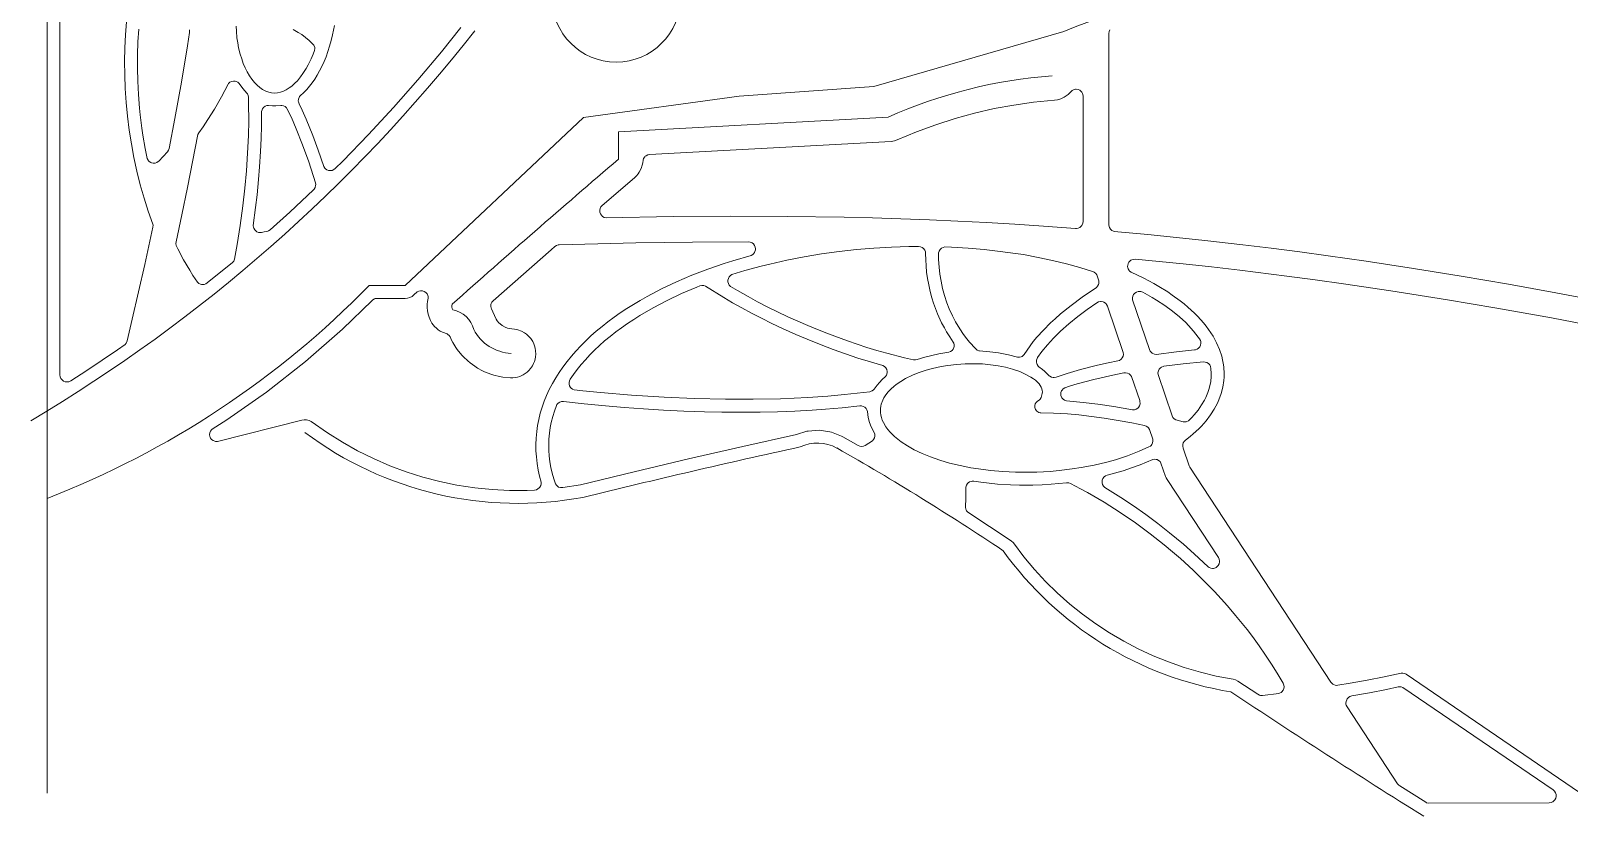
# Model space of a CAD drawing. Header units: inches. Extents: x 36 to 188, y -75 to 56.
# Drawn here: x 35.97 to 62.3, y -28.49 to -15.04 of the extents above; entities that cross this region are included whole.
import ezdxf

# ---------------------------------------------------------------- set-up
doc = ezdxf.new("R2010")
doc.units = ezdxf.units.IN
doc.layers.add('01_ORIGINAL_PLAN', color=7, linetype='CONTINUOUS', lineweight=20)
doc.layers.add('02_CONCEPT_CLOSED_AREAS', color=7, linetype='CONTINUOUS', lineweight=15)

# ---------------------------------------------------------------- blocks, each defined once
blk = doc.blocks.new('04_NAUTILUS')
at = {"layer": '01_ORIGINAL_PLAN'}
blk.add_line((36.248, 17.906), (36.248, 55.9), dxfattribs=at)
for points in [[(53.65, 30.945, -0.14301), (60.243, 31.63, -0.286424), (65.36, 28.431), (66.481, 23.89, -0.272091), (64.9, 18.954), (63.661, 17.533)], [(53.65, 30.945), (50.4, 30.004), (48.095, 29.84), (45.427, 29.473), (42.376, 26.597), (41.758, 26.597, -0.10797), (36.248, 22.954)]]:
    blk.add_lwpolyline(points, format="xyb", dxfattribs=at)
blk.add_lwpolyline([(46.027, 28.759), (46.027, 29.23), (50.643, 29.479)], dxfattribs=at)
blk.add_circle((45.989, 31.521), 1.1, dxfattribs=at)
for centre, radius, start, end in [((22.02, 47.825), 27.364, 300.648, 321.9453), ((54.073, 21.787), 8.422, 94.2501, 114.0352), ((177.596, -125.015), 202.378, 130.55026, 131.62005), ((43.293, 26.24), 0.119, 162.5746, 211.3187), ((43.119, 25.741), 0.443, 13.2811, 80.611), ((44.225, 26.196), 0.761, 207.5896, 267.5639), ((44.306, 28.951), 6.083, 233.183, 280.5392), ((83.889, -134.15), 161.762, 102.40484, 103.75801), ((49.433, 23.211), 0.689, 61.2688, 115.2094), ((27.349, -15.654), 45.391, 56.1832, 60.407), ((57.468, 25.543), 5.979, 215.6658, 260.7622), ((129.159, 128.7), 131.041, 236.3299, 238.04792)]:
    blk.add_arc(centre, radius, start, end, dxfattribs=at)
at = {"layer": '02_CONCEPT_CLOSED_AREAS'}
for points in [[(37.605, 31.113), (37.589, 30.89), (37.579, 30.663), (37.575, 30.433), (37.577, 30.201), (37.586, 29.967), (37.602, 29.731), (37.625, 29.494), (37.654, 29.257), (37.691, 29.021), (37.735, 28.786), (37.785, 28.552), (37.843, 28.321), (37.908, 28.094), (37.98, 27.872), (38.06, 27.647), (38.062, 27.63), (38.06, 27.596), (37.92, 26.959), (37.706, 26.022), (37.618, 25.649), (37.608, 25.622), (37.601, 25.609), (37.582, 25.588), (37.451, 25.494), (36.93, 25.142), (36.652, 24.965), (36.623, 24.951), (36.592, 24.946), (36.56, 24.949), (36.53, 24.961), (36.504, 24.98), (36.485, 25.005), (36.472, 25.034), (36.468, 25.066), (36.468, 37.66)], [(43.33, 31.014), (42.997, 30.599), (42.593, 30.118), (42.176, 29.644), (41.748, 29.181), (41.31, 28.728), (41.178, 28.598), (41.154, 28.58), (41.126, 28.568), (41.096, 28.563), (41.081, 28.564), (41.066, 28.567), (41.037, 28.578), (41.012, 28.595), (41.002, 28.607), (40.985, 28.632), (40.89, 28.911), (40.796, 29.163), (40.681, 29.444), (40.613, 29.598), (40.56, 29.709), (40.55, 29.739), (40.548, 29.755), (40.551, 29.787), (40.562, 29.817), (40.57, 29.83), (40.58, 29.843), (40.645, 29.902), (40.693, 29.952), (40.74, 30.007), (40.785, 30.066), (40.83, 30.13), (40.872, 30.198), (40.912, 30.271), (40.951, 30.348), (40.988, 30.43), (41.022, 30.514), (41.054, 30.603), (41.084, 30.694), (41.112, 30.791), (41.136, 30.889), (41.169, 31.045)], [(40.462, 30.979), (40.548, 30.93), (40.607, 30.891), (40.671, 30.843), (40.733, 30.791), (40.793, 30.736), (40.812, 30.712), (40.819, 30.698), (40.828, 30.669), (40.83, 30.653), (40.826, 30.622), (40.801, 30.555), (40.768, 30.478), (40.717, 30.373), (40.682, 30.309), (40.628, 30.224), (40.588, 30.169), (40.532, 30.102), (40.491, 30.059), (40.435, 30.01), (40.393, 29.978), (40.339, 29.945), (40.297, 29.925), (40.242, 29.906), (40.194, 29.896), (40.142, 29.892), (40.091, 29.896), (40.041, 29.907), (39.991, 29.925), (39.937, 29.954), (39.889, 29.987), (39.842, 30.027), (39.797, 30.074), (39.754, 30.128), (39.713, 30.188), (39.674, 30.253), (39.639, 30.323), (39.607, 30.397), (39.579, 30.475), (39.554, 30.556), (39.527, 30.665), (39.511, 30.752), (39.498, 30.838), (39.488, 30.951), (39.485, 31.038)], [(62.885, 26.32), (62.073, 26.473), (61.261, 26.62), (60.449, 26.759), (59.637, 26.891), (58.826, 27.015), (58.176, 27.107), (57.688, 27.173), (57.2, 27.236), (56.713, 27.295), (56.063, 27.369), (55.576, 27.42), (55.088, 27.468), (54.514, 27.521), (54.498, 27.525), (54.47, 27.541), (54.446, 27.563), (54.43, 27.59), (54.424, 27.606), (54.42, 27.638), (54.42, 30.91), (54.425, 30.943), (54.438, 30.973)], [(38.684, 30.971), (38.687, 30.956), (38.686, 30.925), (38.65, 30.7), (38.546, 30.077), (38.434, 29.454), (38.336, 28.942), (38.326, 28.912), (38.308, 28.885), (38.163, 28.728), (38.152, 28.717), (38.126, 28.701), (38.097, 28.692), (38.066, 28.691), (38.036, 28.698), (38.022, 28.704), (37.997, 28.721), (37.986, 28.732), (37.977, 28.744), (37.963, 28.771), (37.928, 28.945), (37.889, 29.172), (37.872, 29.289), (37.843, 29.518), (37.831, 29.635), (37.813, 29.865), (37.801, 30.092), (37.795, 30.319), (37.796, 30.544), (37.803, 30.766), (37.816, 30.985)], [(62.712, 17.761), (59.508, 19.944), (59.484, 19.957), (59.453, 19.963), (59.423, 19.961), (59.133, 19.9), (58.841, 19.842), (58.548, 19.789), (58.341, 19.754), (58.31, 19.753), (58.295, 19.756), (58.266, 19.766), (58.253, 19.774), (58.241, 19.784), (58.221, 19.807), (55.808, 23.485), (55.794, 23.512), (55.691, 23.815), (55.685, 23.845), (55.686, 23.875), (55.695, 23.903), (55.71, 23.929), (55.732, 23.95), (55.813, 24.014), (55.864, 24.057), (55.96, 24.146), (56.005, 24.192), (56.084, 24.282), (56.16, 24.383), (56.223, 24.481), (56.278, 24.584), (56.304, 24.643), (56.342, 24.747), (56.371, 24.859), (56.388, 24.972), (56.392, 25.03), (56.394, 25.088), (56.387, 25.203), (56.378, 25.269), (56.367, 25.326), (56.352, 25.386), (56.315, 25.501), (56.265, 25.617), (56.205, 25.728), (56.166, 25.789), (56.088, 25.899), (56.041, 25.958), (55.945, 26.066), (55.888, 26.123), (55.774, 26.227), (55.711, 26.281), (55.643, 26.334), (55.505, 26.434), (55.429, 26.486), (55.274, 26.581), (55.188, 26.63), (55.017, 26.72), (54.8, 26.824), (54.776, 26.843), (54.766, 26.854), (54.751, 26.881), (54.746, 26.896), (54.742, 26.926), (54.743, 26.941), (54.75, 26.971), (54.765, 26.998), (54.786, 27.02), (54.799, 27.029), (54.813, 27.036), (54.842, 27.045), (54.873, 27.046), (55.692, 26.966), (56.177, 26.914), (56.661, 26.858), (57.469, 26.758), (57.953, 26.694), (58.438, 26.626), (59.246, 26.507), (60.215, 26.352), (61.024, 26.215), (61.994, 26.041), (62.964, 25.857)]]:
    blk.add_lwpolyline(points, dxfattribs=at)
for points in [[(38.459, 27.283), (38.453, 27.314), (38.456, 27.346), (38.554, 27.804), (38.652, 28.274), (38.831, 29.179), (38.847, 29.209), (38.92, 29.314), (39.001, 29.436), (39.112, 29.613), (39.232, 29.824), (39.345, 30.042), (39.355, 30.054), (39.378, 30.075), (39.406, 30.089), (39.437, 30.095), (39.468, 30.093), (39.483, 30.089), (39.511, 30.076), (39.535, 30.055), (39.597, 29.97), (39.669, 29.888), (39.677, 29.875), (39.689, 29.848), (39.693, 29.82), (39.697, 29.708), (39.699, 29.416), (39.694, 29.162), (39.681, 28.862), (39.66, 28.562), (39.632, 28.261), (39.598, 27.962), (39.553, 27.626), (39.502, 27.297), (39.457, 27.047), (39.442, 27.016), (39.419, 26.991), (38.99, 26.64), (38.964, 26.624), (38.935, 26.615), (38.92, 26.613), (38.89, 26.615), (38.875, 26.619), (38.848, 26.632), (38.825, 26.652), (38.744, 26.77), (38.69, 26.857), (38.585, 27.036), (38.486, 27.225)], [(45.815, 27.756), (45.785, 27.763), (45.757, 27.778), (45.735, 27.799), (45.718, 27.825), (45.709, 27.855), (45.708, 27.886), (45.714, 27.916), (45.728, 27.943), (45.749, 27.966), (46.301, 28.441), (46.338, 28.477), (46.364, 28.509), (46.382, 28.535), (46.414, 28.597), (46.434, 28.657), (46.442, 28.697), (46.448, 28.742), (46.458, 28.772), (46.476, 28.798), (46.487, 28.809), (46.5, 28.818), (46.528, 28.832), (46.559, 28.838), (50.697, 29.062), (50.751, 29.073), (50.795, 29.088), (51.13, 29.228), (51.459, 29.35), (51.788, 29.455), (52.12, 29.547), (52.456, 29.624), (52.796, 29.686), (53.133, 29.733), (53.489, 29.768), (53.54, 29.776), (53.598, 29.793), (53.655, 29.82), (53.69, 29.842), (53.722, 29.867), (53.79, 29.934), (53.817, 29.948), (53.847, 29.956), (53.863, 29.956), (53.893, 29.952), (53.922, 29.939), (53.934, 29.93), (53.956, 29.908), (53.971, 29.882), (53.976, 29.867), (53.98, 29.836), (53.98, 27.693), (53.976, 27.663), (53.965, 27.635), (53.957, 27.622), (53.947, 27.61), (53.923, 27.591), (53.896, 27.579), (53.866, 27.573), (53.851, 27.573), (53.3, 27.613), (52.813, 27.645), (52.325, 27.673), (51.837, 27.698), (51.35, 27.72), (50.862, 27.738), (50.375, 27.753), (49.888, 27.765), (48.913, 27.78), (47.938, 27.783), (46.964, 27.776)], [(39.917, 27.505), (39.885, 27.504), (39.869, 27.507), (39.839, 27.518), (39.813, 27.537), (39.802, 27.549), (39.786, 27.577), (39.78, 27.592), (39.776, 27.624), (39.817, 27.935), (39.842, 28.151), (39.868, 28.412), (39.886, 28.631), (39.903, 28.893), (39.913, 29.111), (39.918, 29.328), (39.92, 29.575), (39.928, 29.606), (39.935, 29.62), (39.954, 29.645), (39.98, 29.664), (40.009, 29.676), (40.04, 29.68), (40.107, 29.673), (40.161, 29.673), (40.25, 29.681), (40.266, 29.681), (40.296, 29.674), (40.323, 29.66), (40.345, 29.639), (40.354, 29.627), (40.429, 29.47), (40.512, 29.281), (40.622, 29.003), (40.726, 28.712), (40.84, 28.357), (40.846, 28.324), (40.845, 28.308), (40.836, 28.276), (40.819, 28.247), (40.808, 28.235), (40.403, 27.853), (40.066, 27.55), (40.039, 27.532), (40.024, 27.526), (40.008, 27.522), (39.961, 27.516)], [(39.164, 23.927), (39.133, 23.927), (39.118, 23.93), (39.089, 23.942), (39.065, 23.96), (39.046, 23.985), (39.039, 23.999), (39.034, 24.013), (39.029, 24.044), (39.033, 24.074), (39.044, 24.103), (39.062, 24.128), (39.073, 24.139), (39.326, 24.297), (40.006, 24.774), (40.67, 25.294), (41.305, 25.849), (41.812, 26.343), (41.824, 26.353), (41.851, 26.368), (41.866, 26.373), (41.896, 26.377), (42.376, 26.377), (42.417, 26.381), (42.457, 26.392), (42.494, 26.411), (42.527, 26.437), (42.581, 26.486), (42.609, 26.501), (42.641, 26.508), (42.657, 26.508), (42.673, 26.507), (42.703, 26.496), (42.73, 26.479), (42.751, 26.455), (42.765, 26.426), (42.769, 26.41), (42.77, 26.378), (42.76, 26.322), (42.755, 26.277), (42.754, 26.219), (42.759, 26.164), (42.771, 26.107), (42.787, 26.053), (42.811, 26), (42.836, 25.954), (42.855, 25.926), (42.881, 25.895), (42.911, 25.866), (42.943, 25.84), (42.977, 25.817), (43.013, 25.798), (43.093, 25.768), (43.106, 25.761), (43.129, 25.741), (43.147, 25.717), (43.172, 25.659), (43.191, 25.624), (43.244, 25.538), (43.267, 25.504), (43.348, 25.404), (43.376, 25.375), (43.447, 25.307), (43.489, 25.272), (43.569, 25.214), (43.615, 25.185), (43.701, 25.137), (43.737, 25.12), (43.842, 25.078), (43.895, 25.062), (43.992, 25.038), (44.046, 25.028), (44.177, 25.015), (44.218, 25.016), (44.259, 25.02), (44.299, 25.029), (44.34, 25.042), (44.396, 25.068), (44.431, 25.089), (44.463, 25.114), (44.494, 25.143), (44.522, 25.175), (44.555, 25.224), (44.574, 25.26), (44.589, 25.299), (44.601, 25.338), (44.608, 25.379), (44.612, 25.42), (44.61, 25.481), (44.603, 25.523), (44.592, 25.563), (44.578, 25.601), (44.56, 25.637), (44.526, 25.689), (44.483, 25.737), (44.454, 25.763), (44.42, 25.788), (44.367, 25.817), (44.308, 25.839), (44.248, 25.851), (44.157, 25.862), (44.129, 25.869), (44.088, 25.884), (44.036, 25.913), (44.001, 25.94), (43.98, 25.959), (43.951, 25.993), (43.932, 26.023), (43.879, 26.148), (43.852, 26.198), (43.847, 26.212), (43.841, 26.242), (43.844, 26.272), (43.848, 26.287), (43.862, 26.314), (43.882, 26.337), (44.873, 27.207), (44.939, 27.264), (44.966, 27.282), (44.997, 27.292), (45.014, 27.294), (45.676, 27.312), (46.323, 27.326), (47.293, 27.339), (48.253, 27.343), (48.284, 27.339), (48.313, 27.327), (48.338, 27.308), (48.357, 27.283), (48.364, 27.269), (48.369, 27.254), (48.373, 27.223), (48.372, 27.207), (48.364, 27.177), (48.357, 27.163), (48.338, 27.138), (48.326, 27.128), (48.299, 27.112), (47.983, 27.02), (47.838, 26.974), (47.558, 26.878), (47.284, 26.773), (47.019, 26.66), (46.765, 26.54), (46.518, 26.411), (46.397, 26.342), (46.282, 26.273), (46.17, 26.202), (46.057, 26.127), (45.952, 26.053), (45.848, 25.977), (45.748, 25.898), (45.648, 25.815), (45.557, 25.734), (45.468, 25.651), (45.381, 25.564), (45.298, 25.475), (45.222, 25.387), (45.149, 25.297), (45.077, 25.201), (45.011, 25.106), (44.953, 25.014), (44.898, 24.918), (44.844, 24.815), (44.797, 24.714), (44.758, 24.618), (44.722, 24.517), (44.69, 24.412), (44.662, 24.302), (44.643, 24.201), (44.628, 24.096), (44.617, 23.983), (44.613, 23.874), (44.615, 23.767), (44.622, 23.663), (44.635, 23.552), (44.655, 23.437), (44.678, 23.332), (44.704, 23.233), (44.705, 23.203), (44.697, 23.173), (44.683, 23.146), (44.673, 23.134), (44.65, 23.115), (44.622, 23.102), (44.592, 23.096), (44.466, 23.09), (44.163, 23.089), (43.868, 23.104), (43.568, 23.134), (43.264, 23.181), (42.97, 23.242), (42.679, 23.318), (42.392, 23.409), (42.115, 23.512), (41.833, 23.635), (41.562, 23.769), (41.302, 23.915), (41.045, 24.078), (40.769, 24.272), (40.731, 24.289), (40.69, 24.299), (40.647, 24.3), (40.606, 24.294)], [(47.946, 26.581), (47.925, 26.603), (47.909, 26.629), (47.901, 26.659), (47.901, 26.689), (47.908, 26.719), (47.923, 26.746), (47.944, 26.768), (47.97, 26.784), (48.188, 26.852), (48.472, 26.929), (48.618, 26.965), (48.91, 27.031), (49.204, 27.088), (49.502, 27.137), (49.802, 27.179), (50.102, 27.212), (50.401, 27.237), (50.7, 27.254), (50.998, 27.263), (51.165, 27.265), (51.197, 27.261), (51.226, 27.249), (51.251, 27.229), (51.27, 27.204), (51.281, 27.175), (51.285, 27.144), (51.286, 27.037), (51.292, 26.932), (51.302, 26.825), (51.317, 26.717), (51.337, 26.607), (51.361, 26.497), (51.391, 26.385), (51.419, 26.295), (51.451, 26.204), (51.487, 26.115), (51.559, 25.958), (51.605, 25.871), (51.643, 25.804), (51.697, 25.718), (51.758, 25.627), (51.765, 25.613), (51.772, 25.583), (51.771, 25.553), (51.768, 25.538), (51.755, 25.509), (51.737, 25.485), (51.712, 25.467), (51.684, 25.455), (51.509, 25.426), (51.389, 25.401), (51.27, 25.37), (51.141, 25.329), (51.109, 25.323), (51.076, 25.325), (50.922, 25.36), (50.62, 25.437), (50.448, 25.486), (50.279, 25.537), (49.945, 25.648), (49.62, 25.768), (49.461, 25.831), (49.267, 25.911), (48.929, 26.062), (48.75, 26.147), (48.575, 26.233), (48.408, 26.32), (48.246, 26.408), (48.063, 26.511)], [(51.506, 27.154), (51.515, 27.185), (51.532, 27.212), (51.555, 27.234), (51.583, 27.249), (51.614, 27.257), (51.725, 27.253), (52.01, 27.237), (52.287, 27.213), (52.425, 27.199), (52.561, 27.182), (52.825, 27.146), (52.957, 27.125), (53.21, 27.079), (53.457, 27.027), (53.696, 26.969), (53.925, 26.906), (54.157, 26.833), (54.171, 26.825), (54.195, 26.804), (54.213, 26.778), (54.248, 26.676), (54.25, 26.644), (54.248, 26.629), (54.244, 26.613), (54.229, 26.585), (54.208, 26.561), (53.965, 26.396), (53.776, 26.256), (53.595, 26.11), (53.499, 26.026), (53.424, 25.957), (53.3, 25.835), (53.187, 25.71), (53.127, 25.637), (53.072, 25.564), (53.021, 25.491), (52.972, 25.414), (52.949, 25.392), (52.936, 25.384), (52.921, 25.377), (52.89, 25.37), (52.859, 25.371), (52.702, 25.412), (52.531, 25.445), (52.384, 25.464), (52.209, 25.477), (52.194, 25.481), (52.167, 25.493), (52.136, 25.518), (52.037, 25.629), (51.991, 25.685), (51.935, 25.76), (51.868, 25.858), (51.798, 25.976), (51.745, 26.078), (51.69, 26.199), (51.65, 26.303), (51.609, 26.426), (51.575, 26.548), (51.548, 26.671), (51.528, 26.791), (51.515, 26.91), (51.506, 27.043)], [(45.272, 24.811), (45.243, 24.822), (45.218, 24.84), (45.208, 24.852), (45.192, 24.878), (45.183, 24.907), (45.181, 24.938), (45.188, 24.968), (45.202, 24.996), (45.258, 25.076), (45.319, 25.158), (45.388, 25.243), (45.461, 25.327), (45.537, 25.409), (45.618, 25.49), (45.703, 25.57), (45.791, 25.648), (45.883, 25.725), (45.982, 25.802), (46.081, 25.875), (46.183, 25.947), (46.289, 26.017), (46.395, 26.085), (46.622, 26.217), (46.86, 26.342), (47.109, 26.459), (47.366, 26.569), (47.422, 26.591), (47.453, 26.598), (47.486, 26.597), (47.517, 26.588), (47.833, 26.391), (47.982, 26.303), (48.14, 26.215), (48.304, 26.126), (48.475, 26.037), (48.653, 25.949), (48.836, 25.862), (49.064, 25.759), (49.259, 25.676), (49.499, 25.579), (49.705, 25.501), (49.914, 25.426), (50.126, 25.355), (50.299, 25.301), (50.553, 25.226), (50.581, 25.21), (50.603, 25.186), (50.619, 25.158), (50.626, 25.126), (50.626, 25.11), (50.62, 25.078), (50.614, 25.063), (50.596, 25.037), (50.542, 24.986), (50.494, 24.937), (50.453, 24.889), (50.402, 24.821), (50.392, 24.81), (50.368, 24.793), (50.355, 24.787), (50.327, 24.78), (50.223, 24.766), (49.894, 24.729), (49.612, 24.704), (49.269, 24.68), (49.037, 24.668), (48.802, 24.659), (48.331, 24.649), (47.858, 24.65), (47.329, 24.662), (46.81, 24.684), (46.252, 24.719), (45.72, 24.764), (45.417, 24.794)], [(54.825, 26.352), (54.823, 26.384), (54.83, 26.415), (54.844, 26.443), (54.865, 26.467), (54.891, 26.484), (54.921, 26.494), (54.937, 26.496), (54.968, 26.493), (55, 26.481), (55.16, 26.393), (55.238, 26.346), (55.381, 26.253), (55.512, 26.158), (55.63, 26.061), (55.737, 25.963), (55.786, 25.914), (55.871, 25.818), (55.951, 25.715), (55.973, 25.682), (55.987, 25.655), (55.992, 25.64), (55.994, 25.609), (55.989, 25.578), (55.975, 25.55), (55.955, 25.526), (55.93, 25.508), (55.901, 25.498), (55.886, 25.495), (55.578, 25.462), (55.231, 25.418), (55.201, 25.421), (55.173, 25.432), (55.16, 25.44), (55.138, 25.46), (55.129, 25.472), (55.116, 25.499)], [(53.22, 25.206), (53.209, 25.217), (53.192, 25.243), (53.186, 25.257), (53.18, 25.288), (53.182, 25.319), (53.192, 25.348), (53.199, 25.362), (53.275, 25.469), (53.368, 25.583), (53.475, 25.698), (53.592, 25.813), (53.736, 25.941), (53.89, 26.066), (54.051, 26.187), (54.217, 26.302), (54.245, 26.316), (54.276, 26.322), (54.291, 26.322), (54.322, 26.316), (54.337, 26.31), (54.363, 26.293), (54.374, 26.282), (54.383, 26.27), (54.397, 26.241), (54.667, 25.448), (54.669, 25.416), (54.663, 25.385), (54.649, 25.357), (54.629, 25.334), (54.602, 25.316), (54.573, 25.306), (54.411, 25.273), (54.229, 25.233), (53.934, 25.158), (53.707, 25.092), (53.516, 25.029), (53.485, 25.023), (53.47, 25.023), (53.438, 25.029), (53.41, 25.043), (53.397, 25.052), (53.355, 25.097), (53.319, 25.131), (53.283, 25.161)], [(55.263, 25.072), (55.261, 25.104), (55.263, 25.12), (55.274, 25.151), (55.283, 25.165), (55.305, 25.188), (55.319, 25.197), (55.348, 25.21), (55.364, 25.214), (55.691, 25.254), (56.039, 25.288), (56.07, 25.287), (56.1, 25.277), (56.126, 25.26), (56.147, 25.237), (56.162, 25.209), (56.168, 25.179), (56.173, 25.092), (56.172, 25.039), (56.164, 24.953), (56.155, 24.901), (56.133, 24.817), (56.116, 24.767), (56.081, 24.683), (56.057, 24.634), (56.009, 24.552), (55.98, 24.51), (55.947, 24.464), (55.882, 24.384), (55.842, 24.34), (55.784, 24.283), (55.756, 24.268), (55.741, 24.263), (55.726, 24.261), (55.695, 24.261), (55.568, 24.297), (55.54, 24.314), (55.517, 24.338), (55.502, 24.368)], [(53.261, 24.682), (53.245, 24.654), (53.234, 24.642), (53.192, 24.612), (53.178, 24.597), (53.162, 24.573), (53.154, 24.545), (53.154, 24.509), (53.165, 24.476), (53.187, 24.447), (53.203, 24.434), (53.223, 24.424), (53.243, 24.418), (53.259, 24.417), (53.473, 24.412), (53.715, 24.398), (53.905, 24.382), (54.122, 24.357), (54.339, 24.328), (54.578, 24.289), (54.812, 24.245), (55.033, 24.199), (55.062, 24.189), (55.088, 24.172), (55.098, 24.161), (55.115, 24.135), (55.173, 23.965), (55.176, 23.933), (55.169, 23.902), (55.155, 23.874), (55.145, 23.861), (55.134, 23.85), (55.107, 23.833), (54.94, 23.759), (54.739, 23.683), (54.532, 23.616), (54.387, 23.576), (54.169, 23.524), (53.944, 23.48), (53.793, 23.457), (53.568, 23.43), (53.415, 23.416), (53.19, 23.404), (53.041, 23.4), (52.82, 23.402), (52.605, 23.413), (52.394, 23.431), (52.192, 23.457), (52.06, 23.478), (51.873, 23.515), (51.692, 23.559), (51.526, 23.608), (51.369, 23.663), (51.225, 23.722), (51.091, 23.786), (50.973, 23.852), (50.868, 23.921), (50.808, 23.966), (50.753, 24.013), (50.677, 24.087), (50.64, 24.132), (50.605, 24.178), (50.562, 24.252), (50.543, 24.293), (50.528, 24.337), (50.518, 24.38), (50.512, 24.423), (50.512, 24.491), (50.518, 24.532), (50.526, 24.567), (50.55, 24.634), (50.571, 24.674), (50.593, 24.709), (50.639, 24.769), (50.696, 24.83), (50.738, 24.867), (50.781, 24.901), (50.859, 24.955), (50.941, 25.003), (51.06, 25.061), (51.159, 25.102), (51.294, 25.147), (51.403, 25.178), (51.548, 25.21), (51.662, 25.229), (51.812, 25.247), (51.962, 25.257), (52.111, 25.259), (52.256, 25.254), (52.395, 25.241), (52.528, 25.222), (52.654, 25.197), (52.77, 25.167), (52.897, 25.123), (52.99, 25.082), (53.087, 25.029), (53.133, 24.998), (53.164, 24.974), (53.197, 24.943), (53.227, 24.912), (53.245, 24.887), (53.263, 24.857), (53.275, 24.829), (53.282, 24.801), (53.284, 24.777), (53.282, 24.748)], [(53.694, 24.621), (53.664, 24.632), (53.638, 24.649), (53.618, 24.673), (53.61, 24.687), (53.6, 24.716), (53.598, 24.732), (53.6, 24.763), (53.611, 24.793), (53.619, 24.806), (53.64, 24.83), (53.666, 24.847), (53.746, 24.874), (53.88, 24.915), (54.162, 24.99), (54.486, 25.064), (54.677, 25.102), (54.708, 25.104), (54.739, 25.098), (54.767, 25.084), (54.79, 25.064), (54.807, 25.038), (54.949, 24.626), (54.953, 24.611), (54.955, 24.58), (54.949, 24.549), (54.943, 24.535), (54.926, 24.509), (54.915, 24.497), (54.889, 24.48), (54.874, 24.474), (54.859, 24.47), (54.828, 24.468), (54.508, 24.524), (54.233, 24.565), (53.983, 24.595)], [(45.051, 23.137), (45.035, 23.138), (45.004, 23.148), (44.99, 23.156), (44.965, 23.177), (44.947, 23.204), (44.919, 23.287), (44.891, 23.386), (44.87, 23.48), (44.853, 23.578), (44.841, 23.683), (44.835, 23.774), (44.833, 23.872), (44.837, 23.968), (44.846, 24.07), (44.86, 24.166), (44.877, 24.254), (44.902, 24.354), (44.931, 24.447), (44.967, 24.546), (44.975, 24.56), (44.997, 24.583), (45.024, 24.6), (45.055, 24.609), (45.088, 24.61), (45.443, 24.57), (45.804, 24.535), (46.126, 24.508), (46.458, 24.484), (46.799, 24.464), (47.146, 24.448), (47.499, 24.437), (47.795, 24.431), (48.153, 24.428), (48.452, 24.431), (48.75, 24.437), (49.046, 24.448), (49.34, 24.464), (49.572, 24.48), (49.859, 24.504), (50.157, 24.536), (50.187, 24.536), (50.216, 24.528), (50.243, 24.514), (50.265, 24.493), (50.281, 24.467), (50.29, 24.438), (50.301, 24.34), (50.325, 24.25), (50.352, 24.18), (50.406, 24.079), (50.414, 24.05), (50.415, 24.02), (50.408, 23.99), (50.394, 23.963), (50.373, 23.941), (50.251, 23.861), (50.222, 23.848), (50.19, 23.843), (50.158, 23.847), (50.128, 23.859), (49.87, 24.008), (49.847, 24.02), (49.671, 24.089), (49.646, 24.094), (49.461, 24.12), (49.275, 24.105), (49.249, 24.102), (49.075, 24.046), (48.158, 23.841), (47.226, 23.628), (46.296, 23.409), (45.38, 23.187), (45.078, 23.139)], [(54.349, 23.14), (54.327, 23.162), (54.311, 23.19), (54.304, 23.22), (54.304, 23.251), (54.307, 23.267), (54.32, 23.295), (54.339, 23.32), (54.364, 23.339), (54.393, 23.35), (54.519, 23.383), (54.666, 23.427), (54.811, 23.475), (54.955, 23.528), (55.171, 23.619), (55.201, 23.624), (55.231, 23.621), (55.246, 23.617), (55.273, 23.603), (55.296, 23.582), (55.313, 23.557), (55.392, 23.329), (55.402, 23.303), (55.416, 23.279), (56.295, 21.941), (56.308, 21.912), (56.314, 21.881), (56.314, 21.865), (56.307, 21.834), (56.292, 21.806), (56.271, 21.782), (56.258, 21.773), (56.244, 21.765), (56.213, 21.756), (56.197, 21.755), (56.166, 21.758), (56.136, 21.77), (56.123, 21.779), (55.881, 22.005), (55.698, 22.167), (55.46, 22.366), (55.261, 22.522), (55.056, 22.675), (54.843, 22.824), (54.623, 22.97)], [(52.007, 22.717), (51.985, 22.742), (51.977, 22.756), (51.971, 22.771), (51.965, 22.803), (51.972, 22.957), (51.971, 23.138), (51.977, 23.167), (51.983, 23.181), (52, 23.207), (52.011, 23.217), (52.036, 23.235), (52.064, 23.245), (52.079, 23.248), (52.109, 23.247), (52.229, 23.229), (52.37, 23.212), (52.515, 23.199), (52.738, 23.185), (52.891, 23.181), (53.12, 23.182), (53.277, 23.187), (53.433, 23.197), (53.694, 23.222), (53.723, 23.222), (53.737, 23.22), (53.764, 23.21), (53.938, 23.118), (54.056, 23.053), (54.339, 22.888), (54.612, 22.714), (54.875, 22.534), (55.127, 22.348), (55.369, 22.156), (55.508, 22.04), (55.644, 21.922), (55.862, 21.722), (55.987, 21.602), (56.108, 21.481), (56.226, 21.359), (56.34, 21.236), (56.45, 21.114), (56.589, 20.951), (56.786, 20.708), (56.878, 20.587), (56.995, 20.428), (57.104, 20.27), (57.207, 20.115), (57.302, 19.963), (57.403, 19.788), (57.415, 19.759), (57.419, 19.728), (57.414, 19.697), (57.402, 19.668), (57.382, 19.643), (57.37, 19.633), (57.343, 19.618), (57.328, 19.613), (57.048, 19.581), (57.016, 19.582), (57, 19.586), (56.971, 19.6), (56.628, 19.827), (56.59, 19.846), (56.549, 19.858), (56.259, 19.913), (55.988, 19.978), (55.71, 20.06), (55.442, 20.153), (55.18, 20.258), (54.924, 20.377), (54.675, 20.507), (54.432, 20.65), (54.197, 20.804), (53.969, 20.97), (53.753, 21.143), (53.538, 21.334), (53.336, 21.532), (53.147, 21.737), (52.964, 21.955), (52.786, 22.19), (52.751, 22.226)], [(59.891, 17.735), (59.859, 17.744), (59.844, 17.752), (59.399, 18.031), (59.385, 18.042), (59.363, 18.067), (58.497, 19.387), (58.483, 19.415), (58.479, 19.431), (58.477, 19.446), (58.48, 19.478), (58.491, 19.508), (58.499, 19.521), (58.52, 19.545), (58.547, 19.562), (58.577, 19.571), (58.882, 19.626), (59.175, 19.684), (59.373, 19.726), (59.389, 19.728), (59.421, 19.726), (59.451, 19.716), (62.024, 17.963), (62.048, 17.942), (62.065, 17.915), (62.075, 17.884), (62.076, 17.868), (62.076, 17.852), (62.068, 17.821), (62.053, 17.793), (62.043, 17.781), (62.018, 17.761), (62.004, 17.754), (61.989, 17.748), (61.957, 17.744)]]:
    blk.add_lwpolyline(points, close=True, dxfattribs=at)

msp = doc.modelspace()

# ---------------------------------------------------------------- block references
msp.add_blockref('04_NAUTILUS', (0, -46))

doc.saveas('drawing.dxf')
